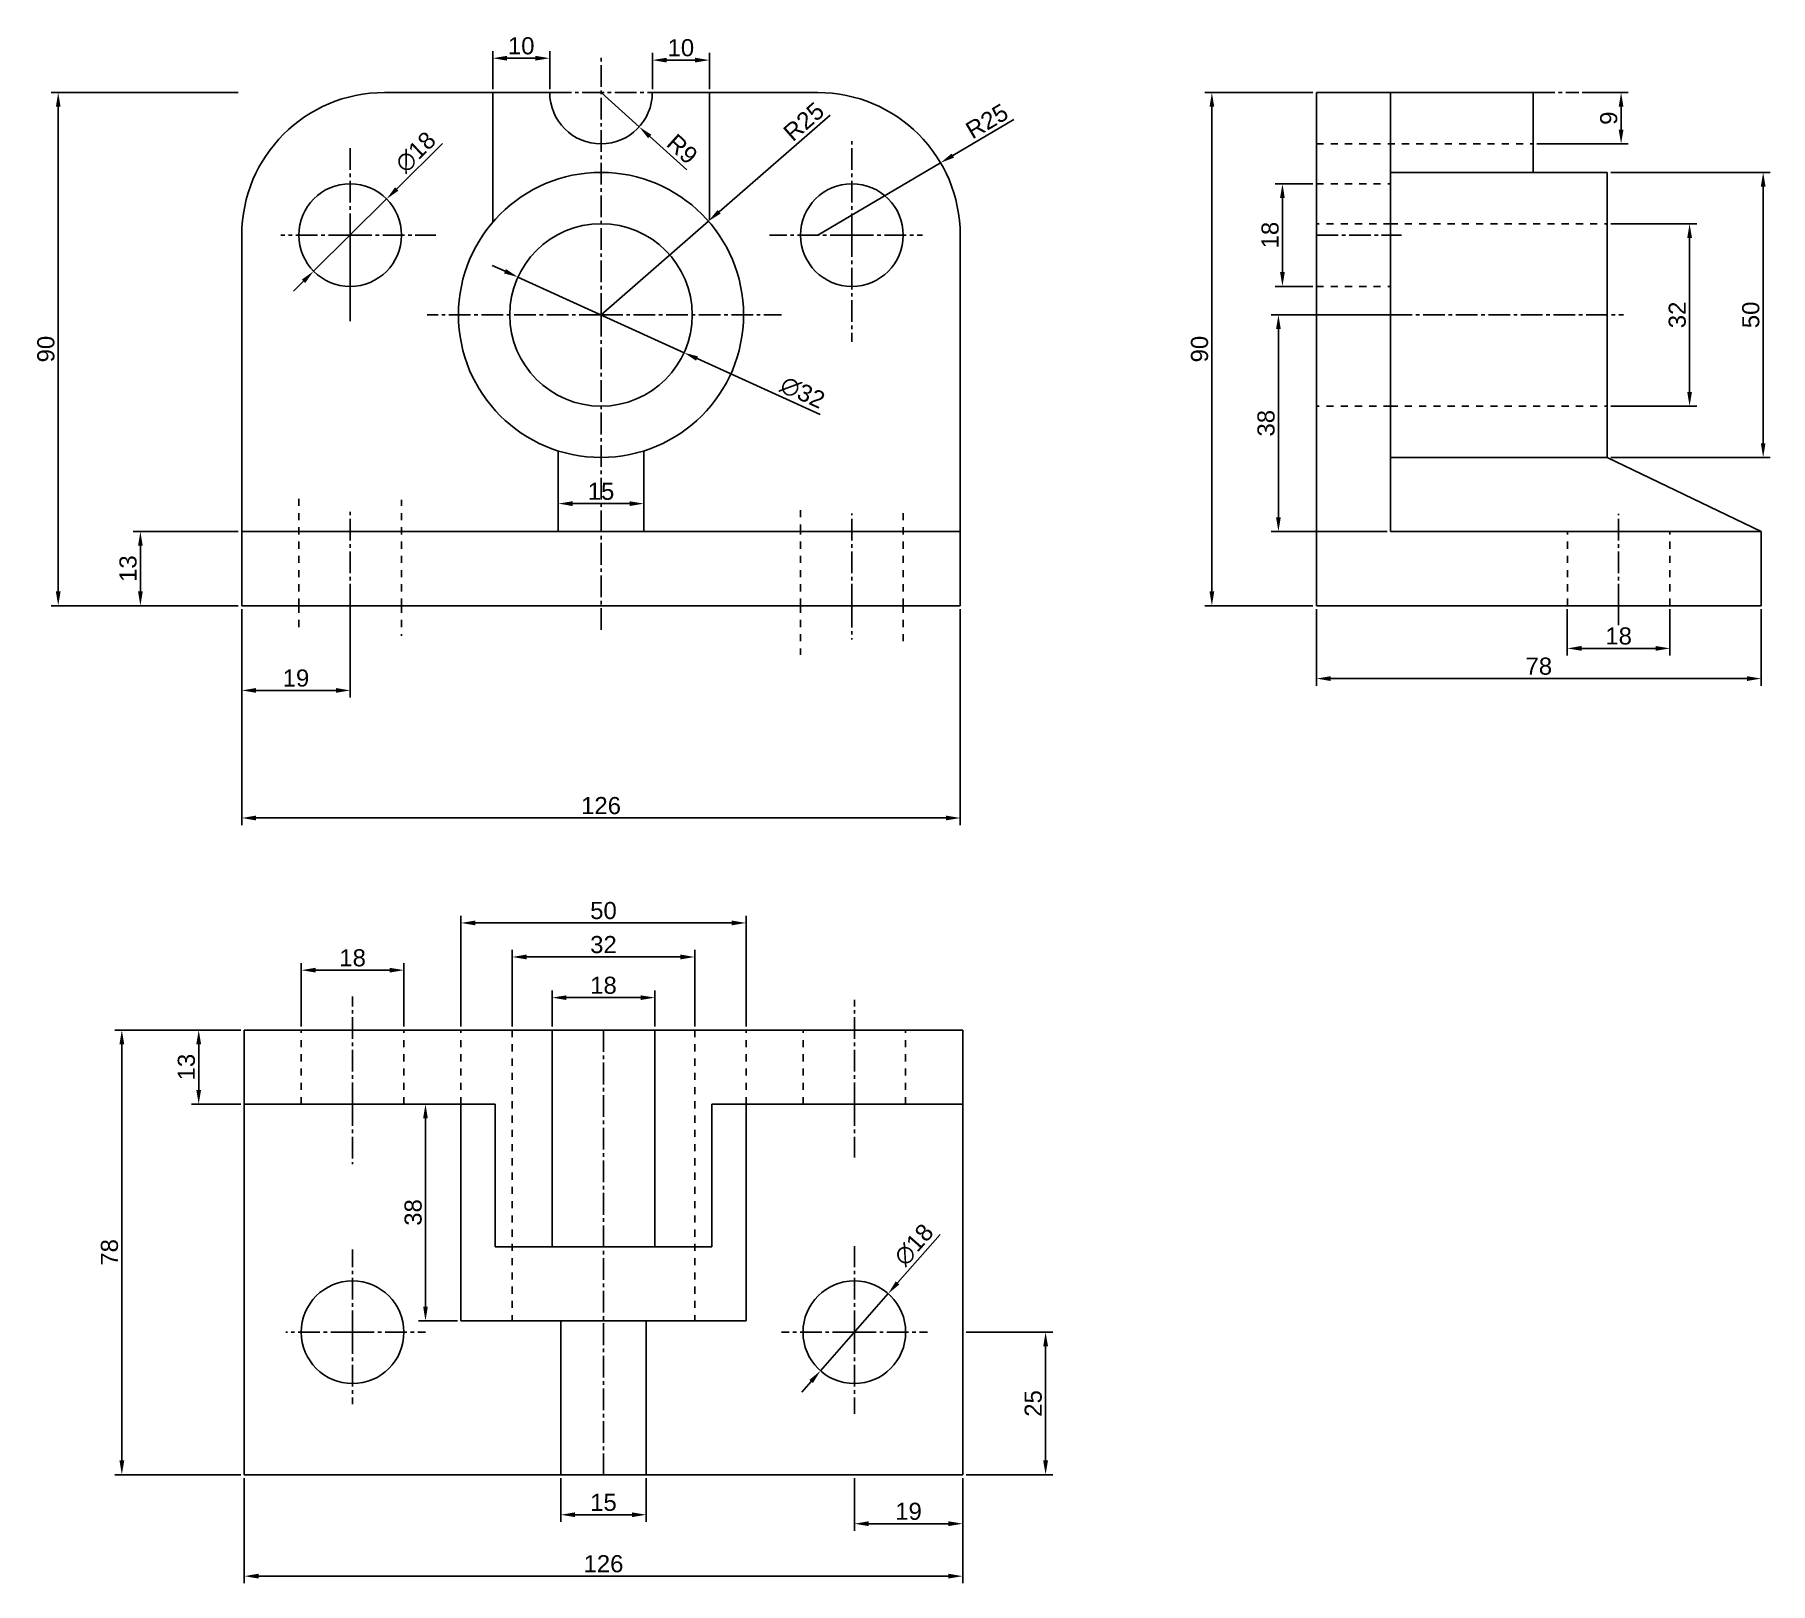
# Model space of a CAD drawing. Header units: millimetres. Extents: x 1701 to 2005, y 839 to 1111.
import ezdxf

# ---------------------------------------------------------------- set-up
doc = ezdxf.new("R2010")
doc.units = ezdxf.units.MM
doc.linetypes.add('CENTER2', pattern=[28.575, 19.05, -3.175, 3.175, -3.175])
doc.linetypes.add('JIS_02_1.2', pattern=[2.5, 1.25, -1.25])
doc.layers.add('Cyan Layer', color=130, linetype='JIS_02_1.2')
doc.layers.add('Red Layer', color=10, linetype='CENTER2')
doc.styles.get("Standard").update_dxf_attribs({"font": 'arial.ttf'})
doc.dimstyles.new('ISO-25', dxfattribs={"dimtxt": 3, "dimasz": 2.5, "dimexe": 1.25, "dimexo": 0.625, "dimtad": 1, "dimtxsty": 'Standard', "dimcen": 2.5, "dimclrd": 2, "dimclrt": 122, "dimadec": 0, "dimazin": 0, "dimtfac": 1, "dimtmove": 0, "dimatfit": 3, "dimfxl": 1, "dimarcsym": 0})

# ---------------------------------------------------------------- blocks, each defined once
blk = doc.blocks.new('*D1')
at = {"layer": 'Defpoints', "color": 0, "lineweight": -2, "transparency": 16777216}
for p, q in [((1737.4, 1010.14), (1737.4, 994.66)), ((1756.4, 1010.14), (1756.4, 994.66))]:
    blk.add_line(p, q, dxfattribs=at)
at = {"layer": 'Defpoints', "color": 2, "lineweight": -2, "transparency": 16777216}
blk.add_line((1739.9, 995.91), (1753.9, 995.91), dxfattribs=at)
at = {"layer": 'Defpoints', "color": 0, "transparency": 16777216}
for p in [(1737.4, 1010.77), (1756.4, 1010.77), (1756.4, 995.91)]:
    blk.add_point(p, dxfattribs=at)
at = {"layer": 'Defpoints', "color": 2, "transparency": 16777216}
for points in [[(1739.9, 996.32), (1739.9, 995.49), (1737.4, 995.91)], [(1753.9, 996.32), (1753.9, 995.49), (1756.4, 995.91)]]:
    blk.add_solid(points, dxfattribs=at)
at = {"layer": 'Defpoints', "color": 122, "transparency": 16777216, "insert": (1746.9, 998.06), "char_height": 3, "attachment_point": 5}
blk.add_mtext('19', dxfattribs=at)
blk = doc.blocks.new('*D2')
at = {"layer": 'Defpoints', "color": 0, "lineweight": -2, "transparency": 16777216}
for p, q in [((1737.4, 1010.14), (1737.4, 972.28)), ((1863.4, 1010.14), (1863.4, 972.28))]:
    blk.add_line(p, q, dxfattribs=at)
at = {"layer": 'Defpoints', "color": 2, "lineweight": -2, "transparency": 16777216}
blk.add_line((1739.9, 973.53), (1860.9, 973.53), dxfattribs=at)
at = {"layer": 'Defpoints', "color": 0, "transparency": 16777216}
for p in [(1737.4, 1010.77), (1863.4, 1010.77), (1863.4, 973.53)]:
    blk.add_point(p, dxfattribs=at)
at = {"layer": 'Defpoints', "color": 2, "transparency": 16777216}
for points in [[(1739.9, 973.95), (1739.9, 973.11), (1737.4, 973.53)], [(1860.9, 973.95), (1860.9, 973.11), (1863.4, 973.53)]]:
    blk.add_solid(points, dxfattribs=at)
at = {"layer": 'Defpoints', "color": 122, "transparency": 16777216, "insert": (1800.4, 975.69), "char_height": 3, "attachment_point": 5}
blk.add_mtext('126', dxfattribs=at)
blk = doc.blocks.new('*D3')
at = {"layer": 'Defpoints', "color": 2, "lineweight": -2, "transparency": 16777216}
for p, q in [((1783.56, 1069.43), (1781.28, 1070.46)), ((1785.83, 1068.39), (1814.96, 1055.14)), ((1838.81, 1044.3), (1817.24, 1054.11))]:
    blk.add_line(p, q, dxfattribs=at)
at = {"layer": 'Defpoints', "color": 0, "transparency": 16777216}
for p in [(1785.83, 1068.39), (1814.96, 1055.14)]:
    blk.add_point(p, dxfattribs=at)
at = {"layer": 'Defpoints', "color": 2, "transparency": 16777216}
for points in [[(1783.73, 1069.81), (1783.38, 1069.05), (1785.83, 1068.39)], [(1817.41, 1054.49), (1817.06, 1053.73), (1814.96, 1055.14)]]:
    blk.add_solid(points, dxfattribs=at)
at = {"layer": 'Defpoints', "color": 122, "transparency": 16777216, "insert": (1835.74, 1048.15), "char_height": 3, "attachment_point": 5, "rotation": 335.5433}
blk.add_mtext('∅32', dxfattribs=at)
blk = doc.blocks.new('*D4')
at = {"layer": 'Defpoints', "color": 0, "lineweight": -2, "transparency": 16777216}
for p, q in [((1736.77, 1023.77), (1718.36, 1023.77)), ((1736.77, 1010.77), (1718.36, 1010.77))]:
    blk.add_line(p, q, dxfattribs=at)
at = {"layer": 'Defpoints', "color": 2, "lineweight": -2, "transparency": 16777216}
blk.add_line((1719.61, 1013.27), (1719.61, 1021.27), dxfattribs=at)
at = {"layer": 'Defpoints', "color": 0, "transparency": 16777216}
for p in [(1719.61, 1023.77), (1737.4, 1023.77), (1737.4, 1010.77)]:
    blk.add_point(p, dxfattribs=at)
at = {"layer": 'Defpoints', "color": 2, "transparency": 16777216}
for points in [[(1719.2, 1021.27), (1720.03, 1021.27), (1719.61, 1023.77)], [(1719.2, 1013.27), (1720.03, 1013.27), (1719.61, 1010.77)]]:
    blk.add_solid(points, dxfattribs=at)
at = {"layer": 'Defpoints', "color": 122, "transparency": 16777216, "insert": (1717.46, 1017.27), "char_height": 3, "attachment_point": 5, "rotation": 90}
blk.add_mtext('13', dxfattribs=at)
blk = doc.blocks.new('*D5')
at = {"layer": 'Defpoints', "color": 2, "lineweight": -2, "transparency": 16777216}
for p, q in [((1840.56, 1096.82), (1821.12, 1079.85)), ((1800.4, 1061.77), (1819.23, 1078.21))]:
    blk.add_line(p, q, dxfattribs=at)
at = {"layer": 'Defpoints', "color": 0, "transparency": 16777216}
for p in [(1819.23, 1078.21), (1800.4, 1061.77)]:
    blk.add_point(p, dxfattribs=at)
at = {"layer": 'Defpoints', "color": 2, "transparency": 16777216}
blk.add_solid([(1820.84, 1080.16), (1821.39, 1079.54), (1819.23, 1078.21)], dxfattribs=at)
at = {"layer": 'Defpoints', "color": 122, "transparency": 16777216, "insert": (1835.96, 1095.67), "char_height": 3, "attachment_point": 5, "rotation": 41.1149}
blk.add_mtext('R25', dxfattribs=at)
blk = doc.blocks.new('*D8')
at = {"layer": 'Defpoints', "color": 0, "lineweight": -2, "transparency": 16777216}
for p, q in [((1792.9, 1029.2), (1792.9, 1027.42)), ((1807.9, 1029.2), (1807.9, 1027.42))]:
    blk.add_line(p, q, dxfattribs=at)
at = {"layer": 'Defpoints', "color": 2, "lineweight": -2, "transparency": 16777216}
blk.add_line((1795.4, 1028.67), (1805.4, 1028.67), dxfattribs=at)
at = {"layer": 'Defpoints', "color": 0, "transparency": 16777216}
for p in [(1792.9, 1029.82), (1807.9, 1029.82), (1807.9, 1028.67)]:
    blk.add_point(p, dxfattribs=at)
at = {"layer": 'Defpoints', "color": 2, "transparency": 16777216}
for points in [[(1795.4, 1029.08), (1795.4, 1028.25), (1792.9, 1028.67)], [(1805.4, 1029.08), (1805.4, 1028.25), (1807.9, 1028.67)]]:
    blk.add_solid(points, dxfattribs=at)
at = {"layer": 'Defpoints', "color": 122, "transparency": 16777216, "insert": (1800.4, 1030.82), "char_height": 3, "attachment_point": 5}
blk.add_mtext('15', dxfattribs=at)
blk = doc.blocks.new('*D9')
at = {"layer": 'Defpoints', "color": 2, "lineweight": -2, "transparency": 16777216}
for p, q in [((1772.61, 1091.82), (1764.57, 1083.86)), ((1750, 1069.44), (1762.79, 1082.1)), ((1748.22, 1067.68), (1746.45, 1065.92))]:
    blk.add_line(p, q, dxfattribs=at)
at = {"layer": 'Defpoints', "color": 0, "transparency": 16777216}
for p in [(1762.79, 1082.1), (1750, 1069.44)]:
    blk.add_point(p, dxfattribs=at)
at = {"layer": 'Defpoints', "color": 2, "transparency": 16777216}
for points in [[(1764.28, 1084.15), (1764.86, 1083.56), (1762.79, 1082.1)], [(1747.93, 1067.97), (1748.52, 1067.38), (1750, 1069.44)]]:
    blk.add_solid(points, dxfattribs=at)
at = {"layer": 'Defpoints', "color": 122, "transparency": 16777216, "insert": (1767.9, 1090.31), "char_height": 3, "attachment_point": 5, "rotation": 44.7037}
blk.add_mtext('∅18', dxfattribs=at)
blk = doc.blocks.new('*D10')
at = {"layer": 'Defpoints', "color": 2, "lineweight": -2, "transparency": 16777216}
for p, q in [((1800.4, 1100.77), (1807.09, 1094.75)), ((1815.46, 1087.21), (1808.94, 1093.07))]:
    blk.add_line(p, q, dxfattribs=at)
at = {"layer": 'Defpoints', "color": 0, "transparency": 16777216}
for p in [(1800.4, 1100.77), (1807.09, 1094.75)]:
    blk.add_point(p, dxfattribs=at)
at = {"layer": 'Defpoints', "color": 2, "transparency": 16777216}
blk.add_solid([(1809.22, 1093.38), (1808.66, 1092.76), (1807.09, 1094.75)], dxfattribs=at)
at = {"layer": 'Defpoints', "color": 122, "transparency": 16777216, "insert": (1814.64, 1090.85), "char_height": 3, "attachment_point": 5, "rotation": 318.002}
blk.add_mtext('R9', dxfattribs=at)
blk = doc.blocks.new('*D11')
at = {"layer": 'Defpoints', "color": 0, "lineweight": -2, "transparency": 16777216}
for p, q in [((1781.4, 1101.39), (1781.4, 1108.04)), ((1791.4, 1101.39), (1791.4, 1108.04))]:
    blk.add_line(p, q, dxfattribs=at)
at = {"layer": 'Defpoints', "color": 2, "lineweight": -2, "transparency": 16777216}
blk.add_line((1783.9, 1106.79), (1788.9, 1106.79), dxfattribs=at)
at = {"layer": 'Defpoints', "color": 0, "transparency": 16777216}
for p in [(1791.4, 1106.79), (1781.4, 1100.77), (1791.4, 1100.77)]:
    blk.add_point(p, dxfattribs=at)
at = {"layer": 'Defpoints', "color": 2, "transparency": 16777216}
for points in [[(1783.9, 1107.21), (1783.9, 1106.37), (1781.4, 1106.79)], [(1788.9, 1107.21), (1788.9, 1106.37), (1791.4, 1106.79)]]:
    blk.add_solid(points, dxfattribs=at)
at = {"layer": 'Defpoints', "color": 122, "transparency": 16777216, "insert": (1786.4, 1108.95), "char_height": 3, "attachment_point": 5}
blk.add_mtext('10', dxfattribs=at)
blk = doc.blocks.new('*D12')
at = {"layer": 'Defpoints', "color": 0, "lineweight": -2, "transparency": 16777216}
for p, q in [((1809.4, 1101.39), (1809.4, 1107.71)), ((1819.4, 1101.39), (1819.4, 1107.71))]:
    blk.add_line(p, q, dxfattribs=at)
at = {"layer": 'Defpoints', "color": 2, "lineweight": -2, "transparency": 16777216}
blk.add_line((1811.9, 1106.46), (1816.9, 1106.46), dxfattribs=at)
at = {"layer": 'Defpoints', "color": 0, "transparency": 16777216}
for p in [(1819.4, 1106.46), (1809.4, 1100.77), (1819.4, 1100.77)]:
    blk.add_point(p, dxfattribs=at)
at = {"layer": 'Defpoints', "color": 2, "transparency": 16777216}
for points in [[(1811.9, 1106.87), (1811.9, 1106.04), (1809.4, 1106.46)], [(1816.9, 1106.87), (1816.9, 1106.04), (1819.4, 1106.46)]]:
    blk.add_solid(points, dxfattribs=at)
at = {"layer": 'Defpoints', "color": 122, "transparency": 16777216, "insert": (1814.4, 1108.61), "char_height": 3, "attachment_point": 5}
blk.add_mtext('10', dxfattribs=at)
blk = doc.blocks.new('*D14')
at = {"layer": 'Defpoints', "color": 0, "lineweight": -2, "transparency": 16777216}
for p, q in [((1736.77, 1100.77), (1703.95, 1100.77)), ((1736.77, 1010.77), (1703.95, 1010.77))]:
    blk.add_line(p, q, dxfattribs=at)
at = {"layer": 'Defpoints', "color": 2, "lineweight": -2, "transparency": 16777216}
blk.add_line((1705.2, 1098.27), (1705.2, 1013.27), dxfattribs=at)
at = {"layer": 'Defpoints', "color": 0, "transparency": 16777216}
for p in [(1737.4, 1100.77), (1705.2, 1010.77), (1737.4, 1010.77)]:
    blk.add_point(p, dxfattribs=at)
at = {"layer": 'Defpoints', "color": 2, "transparency": 16777216}
for points in [[(1704.79, 1098.27), (1705.62, 1098.27), (1705.2, 1100.77)], [(1704.79, 1013.27), (1705.62, 1013.27), (1705.2, 1010.77)]]:
    blk.add_solid(points, dxfattribs=at)
at = {"layer": 'Defpoints', "color": 122, "transparency": 16777216, "insert": (1703.05, 1055.77), "char_height": 3, "attachment_point": 5, "rotation": 90}
blk.add_mtext('90', dxfattribs=at)
blk = doc.blocks.new('*D15')
at = {"layer": 'Defpoints', "color": 2, "lineweight": -2, "transparency": 16777216}
for p, q in [((1872.82, 1096.02), (1862.1, 1089.71)), ((1838.4, 1075.77), (1859.94, 1088.45))]:
    blk.add_line(p, q, dxfattribs=at)
at = {"layer": 'Defpoints', "color": 0, "transparency": 16777216}
for p in [(1859.94, 1088.45), (1838.4, 1075.77)]:
    blk.add_point(p, dxfattribs=at)
at = {"layer": 'Defpoints', "color": 2, "transparency": 16777216}
blk.add_solid([(1861.89, 1090.07), (1862.31, 1089.35), (1859.94, 1088.45)], dxfattribs=at)
at = {"layer": 'Defpoints', "color": 122, "transparency": 16777216, "insert": (1868.08, 1095.74), "char_height": 3, "attachment_point": 5, "rotation": 30.4722}
blk.add_mtext('R25', dxfattribs=at)
blk = doc.blocks.new('*D30')
at = {"color": 0, "lineweight": -2, "transparency": 16777216}
for p, q in [((1737.83, 857.71), (1737.83, 839.3)), ((1863.83, 857.71), (1863.83, 839.3))]:
    blk.add_line(p, q, dxfattribs=at)
at = {"color": 2, "lineweight": -2, "transparency": 16777216}
blk.add_line((1740.33, 840.55), (1861.33, 840.55), dxfattribs=at)
at = {"color": 2, "transparency": 16777216}
for points in [[(1740.33, 840.97), (1740.33, 840.13), (1737.83, 840.55)], [(1861.33, 840.97), (1861.33, 840.13), (1863.83, 840.55)]]:
    blk.add_solid(points, dxfattribs=at)
at = {"layer": 'Defpoints', "color": 0, "transparency": 16777216}
for p in [(1737.83, 858.34), (1863.83, 858.34), (1863.83, 840.55)]:
    blk.add_point(p, dxfattribs=at)
at = {"color": 122, "transparency": 16777216, "insert": (1800.83, 842.71), "char_height": 3, "attachment_point": 5}
blk.add_mtext('126', dxfattribs=at)
blk = doc.blocks.new('*D31')
at = {"color": 0, "lineweight": -2, "transparency": 16777216}
for p, q in [((1793.33, 857.71), (1793.33, 850.07)), ((1808.33, 857.71), (1808.33, 850.07))]:
    blk.add_line(p, q, dxfattribs=at)
at = {"color": 2, "lineweight": -2, "transparency": 16777216}
blk.add_line((1795.83, 851.32), (1805.83, 851.32), dxfattribs=at)
at = {"color": 2, "transparency": 16777216}
for points in [[(1795.83, 851.74), (1795.83, 850.91), (1793.33, 851.32)], [(1805.83, 851.74), (1805.83, 850.91), (1808.33, 851.32)]]:
    blk.add_solid(points, dxfattribs=at)
at = {"layer": 'Defpoints', "color": 0, "transparency": 16777216}
for p in [(1793.33, 858.34), (1808.33, 858.34), (1808.33, 851.32)]:
    blk.add_point(p, dxfattribs=at)
at = {"color": 122, "transparency": 16777216, "insert": (1800.83, 853.48), "char_height": 3, "attachment_point": 5}
blk.add_mtext('15', dxfattribs=at)
blk = doc.blocks.new('*D32')
at = {"color": 0, "lineweight": -2, "transparency": 16777216}
for p, q in [((1737.2, 936.34), (1728.59, 936.34)), ((1737.2, 923.34), (1728.59, 923.34))]:
    blk.add_line(p, q, dxfattribs=at)
at = {"color": 2, "lineweight": -2, "transparency": 16777216}
blk.add_line((1729.84, 933.84), (1729.84, 925.84), dxfattribs=at)
at = {"color": 2, "transparency": 16777216}
for points in [[(1729.42, 933.84), (1730.26, 933.84), (1729.84, 936.34)], [(1729.42, 925.84), (1730.26, 925.84), (1729.84, 923.34)]]:
    blk.add_solid(points, dxfattribs=at)
at = {"layer": 'Defpoints', "color": 0, "transparency": 16777216}
for p in [(1737.83, 936.34), (1729.84, 923.34), (1737.83, 923.34)]:
    blk.add_point(p, dxfattribs=at)
at = {"color": 122, "transparency": 16777216, "insert": (1727.68, 929.84), "char_height": 3, "attachment_point": 5, "rotation": 90}
blk.add_mtext('13', dxfattribs=at)
blk = doc.blocks.new('*D33')
at = {"color": 0, "lineweight": -2, "transparency": 16777216}
for p, q in [((1737.2, 936.34), (1715.11, 936.34)), ((1737.2, 858.34), (1715.11, 858.34))]:
    blk.add_line(p, q, dxfattribs=at)
at = {"color": 2, "lineweight": -2, "transparency": 16777216}
blk.add_line((1716.36, 933.84), (1716.36, 860.84), dxfattribs=at)
at = {"color": 2, "transparency": 16777216}
for points in [[(1715.94, 933.84), (1716.78, 933.84), (1716.36, 936.34)], [(1715.94, 860.84), (1716.78, 860.84), (1716.36, 858.34)]]:
    blk.add_solid(points, dxfattribs=at)
at = {"layer": 'Defpoints', "color": 0, "transparency": 16777216}
for p in [(1737.83, 936.34), (1716.36, 858.34), (1737.83, 858.34)]:
    blk.add_point(p, dxfattribs=at)
at = {"color": 122, "transparency": 16777216, "insert": (1714.2, 897.34), "char_height": 3, "attachment_point": 5, "rotation": 90}
blk.add_mtext('78', dxfattribs=at)
blk = doc.blocks.new('*D34')
at = {"color": 0, "lineweight": -2, "transparency": 16777216}
for p, q in [((1775.2, 923.34), (1768.36, 923.34)), ((1775.2, 885.34), (1768.36, 885.34))]:
    blk.add_line(p, q, dxfattribs=at)
at = {"color": 2, "lineweight": -2, "transparency": 16777216}
blk.add_line((1769.61, 920.84), (1769.61, 887.84), dxfattribs=at)
at = {"color": 2, "transparency": 16777216}
for points in [[(1769.2, 920.84), (1770.03, 920.84), (1769.61, 923.34)], [(1769.2, 887.84), (1770.03, 887.84), (1769.61, 885.34)]]:
    blk.add_solid(points, dxfattribs=at)
at = {"layer": 'Defpoints', "color": 0, "transparency": 16777216}
for p in [(1775.83, 923.34), (1769.61, 885.34), (1775.83, 885.34)]:
    blk.add_point(p, dxfattribs=at)
at = {"color": 122, "transparency": 16777216, "insert": (1767.46, 904.34), "char_height": 3, "attachment_point": 5, "rotation": 90}
blk.add_mtext('38', dxfattribs=at)
blk = doc.blocks.new('*D36')
at = {"color": 0, "lineweight": -2, "transparency": 16777216}
for p, q in [((1791.83, 936.96), (1791.83, 943.27)), ((1809.83, 936.96), (1809.83, 943.27))]:
    blk.add_line(p, q, dxfattribs=at)
at = {"color": 2, "lineweight": -2, "transparency": 16777216}
blk.add_line((1794.33, 942.02), (1807.33, 942.02), dxfattribs=at)
at = {"color": 2, "transparency": 16777216}
for points in [[(1794.33, 942.43), (1794.33, 941.6), (1791.83, 942.02)], [(1807.33, 942.43), (1807.33, 941.6), (1809.83, 942.02)]]:
    blk.add_solid(points, dxfattribs=at)
at = {"layer": 'Defpoints', "color": 0, "transparency": 16777216}
for p in [(1809.83, 942.02), (1791.83, 936.34), (1809.83, 936.34)]:
    blk.add_point(p, dxfattribs=at)
at = {"color": 122, "transparency": 16777216, "insert": (1800.83, 944.17), "char_height": 3, "attachment_point": 5}
blk.add_mtext('18', dxfattribs=at)
blk = doc.blocks.new('*D37')
at = {"color": 0, "lineweight": -2, "transparency": 16777216}
for p, q in [((1784.83, 936.96), (1784.83, 950.4)), ((1816.83, 936.96), (1816.83, 950.4))]:
    blk.add_line(p, q, dxfattribs=at)
at = {"color": 2, "lineweight": -2, "transparency": 16777216}
blk.add_line((1787.33, 949.15), (1814.33, 949.15), dxfattribs=at)
at = {"color": 2, "transparency": 16777216}
for points in [[(1787.33, 949.57), (1787.33, 948.73), (1784.83, 949.15)], [(1814.33, 949.57), (1814.33, 948.73), (1816.83, 949.15)]]:
    blk.add_solid(points, dxfattribs=at)
at = {"layer": 'Defpoints', "color": 0, "transparency": 16777216}
for p in [(1816.83, 949.15), (1784.83, 936.34), (1816.83, 936.34)]:
    blk.add_point(p, dxfattribs=at)
at = {"color": 122, "transparency": 16777216, "insert": (1800.83, 951.31), "char_height": 3, "attachment_point": 5}
blk.add_mtext('32', dxfattribs=at)
blk = doc.blocks.new('*D38')
at = {"color": 0, "lineweight": -2, "transparency": 16777216}
for p, q in [((1775.83, 936.96), (1775.83, 956.37)), ((1825.83, 936.96), (1825.83, 956.37))]:
    blk.add_line(p, q, dxfattribs=at)
at = {"color": 2, "lineweight": -2, "transparency": 16777216}
blk.add_line((1778.33, 955.12), (1823.33, 955.12), dxfattribs=at)
at = {"color": 2, "transparency": 16777216}
for points in [[(1778.33, 955.54), (1778.33, 954.71), (1775.83, 955.12)], [(1823.33, 955.54), (1823.33, 954.71), (1825.83, 955.12)]]:
    blk.add_solid(points, dxfattribs=at)
at = {"layer": 'Defpoints', "color": 0, "transparency": 16777216}
for p in [(1825.83, 955.12), (1775.83, 936.34), (1825.83, 936.34)]:
    blk.add_point(p, dxfattribs=at)
at = {"color": 122, "transparency": 16777216, "insert": (1800.83, 957.28), "char_height": 3, "attachment_point": 5}
blk.add_mtext('50', dxfattribs=at)
blk = doc.blocks.new('*D39')
at = {"color": 0, "lineweight": -2, "transparency": 16777216}
for p, q in [((1747.83, 936.96), (1747.83, 948.09)), ((1765.83, 936.96), (1765.83, 948.09))]:
    blk.add_line(p, q, dxfattribs=at)
at = {"color": 2, "lineweight": -2, "transparency": 16777216}
blk.add_line((1750.33, 946.84), (1763.33, 946.84), dxfattribs=at)
at = {"color": 2, "transparency": 16777216}
for points in [[(1750.33, 947.25), (1750.33, 946.42), (1747.83, 946.84)], [(1763.33, 947.25), (1763.33, 946.42), (1765.83, 946.84)]]:
    blk.add_solid(points, dxfattribs=at)
at = {"layer": 'Defpoints', "color": 0, "transparency": 16777216}
for p in [(1765.83, 946.84), (1747.83, 936.34), (1765.83, 936.34)]:
    blk.add_point(p, dxfattribs=at)
at = {"color": 122, "transparency": 16777216, "insert": (1756.83, 948.99), "char_height": 3, "attachment_point": 5}
blk.add_mtext('18', dxfattribs=at)
blk = doc.blocks.new('*D40')
at = {"color": 2, "lineweight": -2, "transparency": 16777216}
for p, q in [((1859.87, 900.49), (1852.41, 891.98)), ((1838.89, 876.57), (1850.76, 890.1)), ((1837.25, 874.69), (1835.6, 872.81))]:
    blk.add_line(p, q, dxfattribs=at)
at = {"color": 2, "transparency": 16777216}
for points in [[(1852.09, 892.26), (1852.72, 891.71), (1850.76, 890.1)], [(1836.93, 874.96), (1837.56, 874.41), (1838.89, 876.57)]]:
    blk.add_solid(points, dxfattribs=at)
at = {"layer": 'Defpoints', "color": 0, "transparency": 16777216}
for p in [(1850.76, 890.1), (1838.89, 876.57)]:
    blk.add_point(p, dxfattribs=at)
at = {"color": 122, "transparency": 16777216, "insert": (1855.28, 898.66), "char_height": 3, "attachment_point": 5, "rotation": 48.7616}
blk.add_mtext('∅18', dxfattribs=at)
blk = doc.blocks.new('*D52')
at = {"color": 0, "lineweight": -2, "transparency": 16777216}
for p, q in [((1925.87, 1010.14), (1925.87, 996.73)), ((2003.87, 1010.14), (2003.87, 996.73))]:
    blk.add_line(p, q, dxfattribs=at)
at = {"color": 2, "lineweight": -2, "transparency": 16777216}
blk.add_line((1928.37, 997.98), (2001.37, 997.98), dxfattribs=at)
at = {"color": 2, "transparency": 16777216}
for points in [[(1928.37, 998.4), (1928.37, 997.56), (1925.87, 997.98)], [(2001.37, 998.4), (2001.37, 997.56), (2003.87, 997.98)]]:
    blk.add_solid(points, dxfattribs=at)
at = {"layer": 'Defpoints', "color": 0, "transparency": 16777216}
for p in [(1925.87, 1010.77), (2003.87, 1010.77), (2003.87, 997.98)]:
    blk.add_point(p, dxfattribs=at)
at = {"color": 122, "transparency": 16777216, "insert": (1964.87, 1000.14), "char_height": 3, "attachment_point": 5}
blk.add_mtext('78', dxfattribs=at)
blk = doc.blocks.new('*D53')
at = {"color": 0, "lineweight": -2, "transparency": 16777216}
for p, q in [((1969.87, 1010.14), (1969.87, 1002.03)), ((1987.87, 1010.14), (1987.87, 1002.03))]:
    blk.add_line(p, q, dxfattribs=at)
at = {"color": 2, "lineweight": -2, "transparency": 16777216}
blk.add_line((1972.37, 1003.28), (1985.37, 1003.28), dxfattribs=at)
at = {"color": 2, "transparency": 16777216}
for points in [[(1972.37, 1003.7), (1972.37, 1002.86), (1969.87, 1003.28)], [(1985.37, 1003.7), (1985.37, 1002.86), (1987.87, 1003.28)]]:
    blk.add_solid(points, dxfattribs=at)
at = {"layer": 'Defpoints', "color": 0, "transparency": 16777216}
for p in [(1969.87, 1010.77), (1987.87, 1010.77), (1987.87, 1003.28)]:
    blk.add_point(p, dxfattribs=at)
at = {"color": 122, "transparency": 16777216, "insert": (1978.87, 1005.44), "char_height": 3, "attachment_point": 5}
blk.add_mtext('18', dxfattribs=at)
blk = doc.blocks.new('*D54')
at = {"color": 0, "lineweight": -2, "transparency": 16777216}
for p, q in [((1977.5, 1077.77), (1992.56, 1077.77)), ((1977.5, 1045.77), (1992.56, 1045.77))]:
    blk.add_line(p, q, dxfattribs=at)
at = {"color": 2, "lineweight": -2, "transparency": 16777216}
blk.add_line((1991.31, 1075.27), (1991.31, 1048.27), dxfattribs=at)
at = {"color": 2, "transparency": 16777216}
for points in [[(1990.9, 1075.27), (1991.73, 1075.27), (1991.31, 1077.77)], [(1990.9, 1048.27), (1991.73, 1048.27), (1991.31, 1045.77)]]:
    blk.add_solid(points, dxfattribs=at)
at = {"layer": 'Defpoints', "color": 0, "lineweight": -2, "transparency": 16777216}
for p, q in [((1844.83, 857.71), (1844.83, 848.5)), ((1863.83, 857.71), (1863.83, 848.5))]:
    blk.add_line(p, q, dxfattribs=at)
at = {"layer": 'Defpoints', "color": 2, "lineweight": -2, "transparency": 16777216}
blk.add_line((1847.33, 849.75), (1861.33, 849.75), dxfattribs=at)
at = {"layer": 'Defpoints', "color": 0, "transparency": 16777216}
for p in [(1976.87, 1077.77), (1976.87, 1045.77), (1991.31, 1045.77), (1844.83, 858.34), (1863.83, 858.34), (1863.83, 849.75)]:
    blk.add_point(p, dxfattribs=at)
at = {"layer": 'Defpoints', "color": 2, "transparency": 16777216}
for points in [[(1847.33, 850.17), (1847.33, 849.33), (1844.83, 849.75)], [(1861.33, 850.17), (1861.33, 849.33), (1863.83, 849.75)]]:
    blk.add_solid(points, dxfattribs=at)
at = {"color": 122, "transparency": 16777216, "insert": (1989.16, 1061.77), "char_height": 3, "attachment_point": 5, "rotation": 90}
blk.add_mtext('32', dxfattribs=at)
at = {"layer": 'Defpoints', "color": 122, "transparency": 16777216, "insert": (1854.33, 851.91), "char_height": 3, "attachment_point": 5}
blk.add_mtext('19', dxfattribs=at)
blk = doc.blocks.new('*D55')
at = {"color": 0, "lineweight": -2, "transparency": 16777216}
for p, q in [((1977.5, 1086.77), (2005.47, 1086.77)), ((1977.5, 1036.77), (2005.47, 1036.77))]:
    blk.add_line(p, q, dxfattribs=at)
at = {"color": 2, "lineweight": -2, "transparency": 16777216}
blk.add_line((2004.22, 1084.27), (2004.22, 1039.27), dxfattribs=at)
at = {"color": 2, "transparency": 16777216}
for points in [[(2003.8, 1084.27), (2004.63, 1084.27), (2004.22, 1086.77)], [(2003.8, 1039.27), (2004.63, 1039.27), (2004.22, 1036.77)]]:
    blk.add_solid(points, dxfattribs=at)
at = {"layer": 'Defpoints', "color": 0, "lineweight": -2, "transparency": 16777216}
for p, q in [((1864.45, 883.34), (1879.62, 883.34)), ((1864.45, 858.34), (1879.62, 858.34))]:
    blk.add_line(p, q, dxfattribs=at)
at = {"layer": 'Defpoints', "color": 2, "lineweight": -2, "transparency": 16777216}
blk.add_line((1878.37, 880.84), (1878.37, 860.84), dxfattribs=at)
at = {"layer": 'Defpoints', "color": 0, "transparency": 16777216}
for p in [(1976.87, 1086.77), (1976.87, 1036.77), (2004.22, 1036.77), (1863.83, 883.34), (1863.83, 858.34), (1878.37, 858.34)]:
    blk.add_point(p, dxfattribs=at)
at = {"layer": 'Defpoints', "color": 2, "transparency": 16777216}
for points in [[(1877.95, 880.84), (1878.79, 880.84), (1878.37, 883.34)], [(1877.95, 860.84), (1878.79, 860.84), (1878.37, 858.34)]]:
    blk.add_solid(points, dxfattribs=at)
at = {"color": 122, "transparency": 16777216, "insert": (2002.06, 1061.77), "char_height": 3, "attachment_point": 5, "rotation": 90}
blk.add_mtext('50', dxfattribs=at)
at = {"layer": 'Defpoints', "color": 122, "transparency": 16777216, "insert": (1876.21, 870.84), "char_height": 3, "attachment_point": 5, "rotation": 90}
blk.add_mtext('25', dxfattribs=at)
blk = doc.blocks.new('*D56')
at = {"color": 0, "lineweight": -2, "transparency": 16777216}
for p, q in [((1925.25, 1084.77), (1918.66, 1084.77)), ((1925.25, 1066.77), (1918.66, 1066.77))]:
    blk.add_line(p, q, dxfattribs=at)
at = {"color": 2, "lineweight": -2, "transparency": 16777216}
blk.add_line((1919.91, 1082.27), (1919.91, 1069.27), dxfattribs=at)
at = {"color": 2, "transparency": 16777216}
for points in [[(1919.49, 1082.27), (1920.32, 1082.27), (1919.91, 1084.77)], [(1919.49, 1069.27), (1920.32, 1069.27), (1919.91, 1066.77)]]:
    blk.add_solid(points, dxfattribs=at)
at = {"layer": 'Defpoints', "color": 0, "transparency": 16777216}
for p in [(1925.87, 1084.77), (1919.91, 1066.77), (1925.87, 1066.77)]:
    blk.add_point(p, dxfattribs=at)
at = {"color": 122, "transparency": 16777216, "insert": (1917.75, 1075.77), "char_height": 3, "attachment_point": 5, "rotation": 90}
blk.add_mtext('18', dxfattribs=at)
blk = doc.blocks.new('*D57')
at = {"color": 0, "lineweight": -2, "transparency": 16777216}
for p, q in [((1925.25, 1100.77), (1906.28, 1100.77)), ((1925.25, 1010.77), (1906.28, 1010.77))]:
    blk.add_line(p, q, dxfattribs=at)
at = {"color": 2, "lineweight": -2, "transparency": 16777216}
blk.add_line((1907.53, 1098.27), (1907.53, 1013.27), dxfattribs=at)
at = {"color": 2, "transparency": 16777216}
for points in [[(1907.12, 1098.27), (1907.95, 1098.27), (1907.53, 1100.77)], [(1907.12, 1013.27), (1907.95, 1013.27), (1907.53, 1010.77)]]:
    blk.add_solid(points, dxfattribs=at)
at = {"layer": 'Defpoints', "color": 0, "transparency": 16777216}
for p in [(1925.87, 1100.77), (1907.53, 1010.77), (1925.87, 1010.77)]:
    blk.add_point(p, dxfattribs=at)
at = {"color": 122, "transparency": 16777216, "insert": (1905.38, 1055.77), "char_height": 3, "attachment_point": 5, "rotation": 90}
blk.add_mtext('90', dxfattribs=at)
blk = doc.blocks.new('*D50')
at = {"color": 0, "lineweight": -2, "transparency": 16777216}
for p, q in [((1938.25, 1061.77), (1917.95, 1061.77)), ((1938.25, 1023.77), (1917.95, 1023.77))]:
    blk.add_line(p, q, dxfattribs=at)
at = {"color": 2, "lineweight": -2, "transparency": 16777216}
blk.add_line((1919.2, 1059.27), (1919.2, 1026.27), dxfattribs=at)
at = {"color": 2, "transparency": 16777216}
for points in [[(1918.78, 1059.27), (1919.62, 1059.27), (1919.2, 1061.77)], [(1918.78, 1026.27), (1919.62, 1026.27), (1919.2, 1023.77)]]:
    blk.add_solid(points, dxfattribs=at)
at = {"layer": 'Defpoints', "color": 0, "transparency": 16777216}
for p in [(1938.87, 1061.77), (1919.2, 1023.77), (1938.87, 1023.77)]:
    blk.add_point(p, dxfattribs=at)
at = {"color": 122, "transparency": 16777216, "insert": (1917.04, 1042.77), "char_height": 3, "attachment_point": 5, "rotation": 90}
blk.add_mtext('38', dxfattribs=at)
blk = doc.blocks.new('*D51')
at = {"color": 0, "lineweight": -2, "transparency": 16777216}
for p, q in [((1972.5, 1100.77), (1980.55, 1100.77)), ((1964.5, 1091.77), (1980.55, 1091.77))]:
    blk.add_line(p, q, dxfattribs=at)
at = {"color": 2, "lineweight": -2, "transparency": 16777216}
blk.add_line((1979.3, 1098.27), (1979.3, 1094.27), dxfattribs=at)
at = {"color": 2, "transparency": 16777216}
for points in [[(1978.88, 1098.27), (1979.72, 1098.27), (1979.3, 1100.77)], [(1978.88, 1094.27), (1979.72, 1094.27), (1979.3, 1091.77)]]:
    blk.add_solid(points, dxfattribs=at)
at = {"layer": 'Defpoints', "color": 0, "transparency": 16777216}
for p in [(1971.88, 1100.77), (1963.87, 1091.77), (1979.3, 1091.77)]:
    blk.add_point(p, dxfattribs=at)
at = {"color": 122, "transparency": 16777216, "insert": (1977.14, 1096.27), "char_height": 3, "attachment_point": 5, "rotation": 90}
blk.add_mtext('9', dxfattribs=at)

msp = doc.modelspace()

# ---------------------------------------------------------------- linework, layer by layer
for p, q in [((1762.397, 1100.767), (1791.397, 1100.767)), ((1809.397, 1100.767), (1838.397, 1100.767)), ((1925.874, 1010.768), (1925.874, 1100.768)), ((1925.874, 1100.768), (1925.874, 1075.768)), ((1925.874, 1100.768), (1963.874, 1100.768)), ((1938.874, 1100.768), (1938.874, 1023.768)), ((1963.874, 1100.768), (1963.874, 1086.768)), ((1963.874, 1100.768), (1963.874, 1091.768)), ((1938.874, 1061.768), (1938.874, 1086.768)), ((1938.874, 1086.768), (1976.874, 1086.768)), ((1976.874, 1086.768), (1976.874, 1036.768)), ((1925.874, 1075.768), (1925.874, 1084.768)), ((1925.874, 1077.768), (1925.874, 1075.768)), ((1925.874, 1075.768), (1925.874, 1077.768)), ((1938.874, 1061.768), (1938.874, 1077.768)), ((1737.397, 1023.767), (1737.397, 1075.767)), ((1863.397, 1075.767), (1863.397, 1023.767)), ((1925.874, 1075.768), (1925.874, 1066.768)), ((1938.874, 1023.768), (1938.874, 1061.768)), ((1938.874, 1061.768), (1938.874, 1036.768)), ((1938.874, 1061.768), (1938.874, 1045.768)), ((1792.897, 1023.767), (1792.897, 1037.919)), ((1807.897, 1023.767), (1807.897, 1037.919)), ((1938.874, 1036.768), (1976.874, 1036.768)), ((1976.874, 1036.768), (2003.874, 1023.768)), ((1863.397, 1023.767), (1737.397, 1023.767)), ((1737.397, 1023.767), (1737.397, 1010.767)), ((1800.397, 1023.767), (1792.897, 1023.767)), ((1863.397, 1023.767), (1800.397, 1023.767)), ((1800.397, 1023.767), (1807.897, 1023.767)), ((1863.397, 1010.767), (1863.397, 1023.767)), ((2003.874, 1023.768), (1938.874, 1023.768)), ((2003.874, 1010.768), (2003.874, 1023.768)), ((1737.397, 1010.767), (1863.397, 1010.767)), ((1737.397, 1010.767), (1756.397, 1010.767)), ((1756.397, 1010.767), (1747.397, 1010.767)), ((1756.397, 1010.767), (1765.397, 1010.767)), ((1844.397, 1010.767), (1835.397, 1010.767)), ((1863.397, 1010.767), (1844.397, 1010.767)), ((1844.397, 1010.767), (1853.397, 1010.767)), ((1925.874, 1010.768), (2003.874, 1010.768)), ((1978.874, 1010.768), (1969.874, 1010.768)), ((2003.874, 1010.768), (1978.874, 1010.768)), ((1978.874, 1010.768), (1987.874, 1010.768)), ((1863.826, 936.336), (1737.826, 936.336)), ((1737.826, 936.336), (1737.826, 858.336)), ((1737.826, 936.336), (1737.826, 923.336)), ((1737.826, 936.336), (1800.826, 936.336)), ((1800.826, 936.336), (1784.826, 936.336)), ((1791.826, 898.336), (1791.826, 936.336)), ((1800.826, 936.336), (1816.826, 936.336)), ((1809.826, 898.336), (1809.826, 936.336)), ((1863.826, 858.336), (1863.826, 936.336)), ((1737.826, 923.336), (1781.826, 923.336)), ((1737.826, 923.336), (1756.826, 923.336)), ((1737.826, 923.336), (1781.826, 923.336)), ((1756.826, 923.336), (1747.826, 923.336)), ((1756.826, 923.336), (1765.826, 923.336)), ((1775.826, 885.336), (1775.826, 923.336)), ((1781.826, 898.336), (1781.826, 923.336)), ((1819.826, 923.336), (1863.826, 923.336)), ((1819.826, 898.336), (1819.826, 923.336)), ((1825.826, 885.336), (1825.826, 923.336)), ((1844.826, 923.336), (1835.826, 923.336)), ((1863.826, 923.336), (1844.826, 923.336)), ((1844.826, 923.336), (1853.826, 923.336)), ((1800.826, 898.336), (1781.826, 898.336)), ((1800.826, 898.336), (1791.826, 898.336)), ((1800.826, 898.336), (1819.826, 898.336)), ((1800.826, 898.336), (1809.826, 898.336)), ((1737.826, 858.336), (1737.826, 883.336)), ((1800.826, 885.336), (1775.826, 885.336)), ((1800.826, 885.336), (1793.326, 885.336)), ((1793.326, 885.336), (1793.326, 858.336)), ((1800.826, 885.336), (1825.826, 885.336)), ((1800.826, 885.336), (1808.326, 885.336)), ((1808.326, 885.336), (1808.326, 858.336)), ((1863.826, 858.336), (1863.826, 883.336)), ((1737.826, 858.336), (1863.826, 858.336)), ((1737.826, 858.336), (1800.826, 858.336)), ((1800.826, 858.336), (1793.326, 858.336)), ((1800.826, 858.336), (1793.326, 858.336)), ((1793.326, 858.336), (1800.826, 858.336)), ((1863.826, 858.336), (1800.826, 858.336)), ((1800.826, 858.336), (1808.326, 858.336))]:
    msp.add_line(p, q)
for centre, radius in [((1800.397, 1061.767), 25), ((1756.397, 1075.767), 9), ((1844.397, 1075.767), 9), ((1800.397, 1061.767), 16), ((1756.826, 883.336), 9), ((1844.826, 883.336), 9)]:
    msp.add_circle(centre, radius)
for centre, radius, start, end in [((1762.397, 1075.767), 25, 90, 180), ((1800.397, 1100.767), 9, 180, 0), ((1838.397, 1075.767), 25, 0, 90)]:
    msp.add_arc(centre, radius, start, end)
at = {"layer": 'Cyan Layer'}
for p, q in [((1925.874, 1091.768), (1963.874, 1091.768)), ((1925.874, 1084.768), (1938.874, 1084.768)), ((1938.874, 1077.768), (1925.874, 1077.768)), ((1938.874, 1077.768), (1976.874, 1077.768)), ((1925.874, 1066.768), (1938.874, 1066.768)), ((1938.874, 1045.768), (1925.874, 1045.768)), ((1938.874, 1045.768), (1976.874, 1045.768)), ((1747.397, 1010.767), (1747.397, 1029.616)), ((1765.397, 1010.767), (1765.397, 1029.318)), ((1835.397, 1023.767), (1835.397, 1028.125)), ((1853.397, 1010.767), (1853.397, 1027.23)), ((1835.397, 1010.767), (1835.397, 1023.767)), ((1969.874, 1010.768), (1969.874, 1023.768)), ((1987.874, 1010.768), (1987.874, 1023.768)), ((1747.397, 1010.767), (1747.397, 1006.347)), ((1765.397, 1010.767), (1765.397, 1005.452)), ((1835.397, 1010.767), (1835.397, 1002.17)), ((1853.397, 1010.767), (1853.397, 1004.258)), ((1747.826, 923.336), (1747.826, 936.336)), ((1765.826, 923.336), (1765.826, 936.336)), ((1775.826, 923.336), (1775.826, 936.336)), ((1784.826, 936.336), (1784.826, 885.336)), ((1816.826, 936.336), (1816.826, 885.336)), ((1825.826, 923.336), (1825.826, 936.336)), ((1835.826, 923.336), (1835.826, 936.336)), ((1853.826, 923.336), (1853.826, 936.336))]:
    msp.add_line(p, q, dxfattribs=at)
at = {"layer": 'Defpoints'}
for p, q in [((1791.397, 1100.767), (1781.397, 1100.767)), ((1781.397, 1100.767), (1781.397, 1078.015)), ((1809.397, 1100.767), (1819.397, 1100.767)), ((1819.397, 1100.767), (1819.397, 1078.408)), ((1737.397, 1010.767), (1863.397, 1010.767)), ((1844.826, 858.336), (1863.826, 858.336))]:
    msp.add_line(p, q, dxfattribs=at)
at = {"layer": 'Red Layer', "ltscale": 0.2}
for p, q in [((1800.397, 1061.767), (1800.397, 1107.181)), ((1791.397, 1100.767), (1809.397, 1100.767)), ((1963.874, 1100.768), (1971.877, 1100.768)), ((1756.397, 1075.767), (1756.397, 1091.072)), ((1844.397, 1075.767), (1844.397, 1092.265)), ((1756.397, 1075.767), (1744.262, 1075.767)), ((1756.397, 1075.767), (1771.428, 1075.767)), ((1844.397, 1075.767), (1829.941, 1075.767)), ((1844.397, 1075.767), (1856.809, 1075.767)), ((1844.397, 1075.767), (1844.397, 1057.062)), ((1925.874, 1075.768), (1940.794, 1075.768)), ((1800.397, 1061.767), (1769.936, 1061.767)), ((1800.397, 1061.767), (1832.031, 1061.767)), ((1800.397, 1061.767), (1800.397, 1006.048)), ((1938.874, 1061.768), (1979.728, 1061.768)), ((1756.397, 1010.767), (1756.397, 1027.23)), ((1844.397, 1010.767), (1844.397, 1026.931)), ((1978.874, 1010.768), (1978.874, 1026.867)), ((1844.397, 1010.767), (1844.397, 1004.855)), ((1756.826, 923.336), (1756.826, 942.222)), ((1844.826, 923.336), (1844.826, 941.654)), ((1800.826, 936.336), (1800.826, 858.336)), ((1756.826, 923.336), (1756.826, 912.834)), ((1844.826, 923.336), (1844.826, 913.971)), ((1756.826, 883.336), (1756.826, 897.855)), ((1844.826, 883.336), (1844.826, 895.39)), ((1756.826, 883.336), (1745.138, 883.336)), ((1756.826, 883.336), (1756.826, 870.741)), ((1756.826, 883.336), (1769.614, 883.336)), ((1844.826, 883.336), (1832.037, 883.336)), ((1844.826, 883.336), (1844.826, 871.12)), ((1844.826, 883.336), (1857.652, 883.336))]:
    msp.add_line(p, q, dxfattribs=at)
at = {"layer": 'Red Layer'}
for p, q in [((1756.397, 1075.767), (1756.397, 1060.642)), ((1938.874, 1061.768), (1933.571, 1061.768)), ((1756.397, 1010.767), (1756.397, 1010.767)), ((1756.397, 1010.767), (1756.397, 1002.469)), ((1978.874, 1010.768), (1978.874, 1007.326)), ((1844.826, 895.39), (1844.826, 898.423)), ((1844.826, 871.12), (1844.826, 869.035))]:
    msp.add_line(p, q, dxfattribs=at)

# ---------------------------------------------------------------- dimensions: what is measured, and where the dimension line sits
for base, p1, p2, picture, middle in [((1907.534, 1010.768), (1925.874, 1100.768), (1925.874, 1010.768), '*D57', (1905.378, 1055.768)), ((1979.3, 1091.768), (1971.877, 1100.768), (1963.874, 1091.768), '*D51', (1977.144, 1096.268)), ((2004.216, 1036.768), (1976.874, 1086.768), (1976.874, 1036.768), '*D55', (2002.059, 1061.768)), ((1919.907, 1066.768), (1925.874, 1084.768), (1925.874, 1066.768), '*D56', (1917.75, 1075.768)), ((1991.313, 1045.768), (1976.874, 1077.768), (1976.874, 1045.768), '*D54', (1989.155, 1061.768)), ((1919.2, 1023.768), (1938.874, 1061.768), (1938.874, 1023.768), '*D50', (1917.042, 1042.768)), ((1716.361, 858.336), (1737.826, 936.336), (1737.826, 858.336), '*D33', (1714.205, 897.336)), ((1729.84, 923.336), (1737.826, 936.336), (1737.826, 923.336), '*D32', (1727.682, 929.836)), ((1769.614, 885.336), (1775.826, 923.336), (1775.826, 885.336), '*D34', (1767.456, 904.336))]:
    dim = msp.add_linear_dim(base=base, p1=p1, p2=p2, angle=90, dimstyle='ISO-25')
    dim.commit()
    dim.dimension.update_dxf_attribs({"geometry": picture, "text_midpoint": middle})
for base, p1, p2, picture, middle in [((2003.874, 997.981), (1925.874, 1010.768), (2003.874, 1010.768), '*D52', (1964.874, 1000.137)), ((1987.874, 1003.279), (1969.874, 1010.768), (1987.874, 1010.768), '*D53', (1978.874, 1005.436)), ((1825.826, 955.124), (1775.826, 936.336), (1825.826, 936.336), '*D38', (1800.826, 957.28)), ((1816.826, 949.149), (1784.826, 936.336), (1816.826, 936.336), '*D37', (1800.826, 951.307)), ((1765.826, 946.836), (1747.826, 936.336), (1765.826, 936.336), '*D39', (1756.826, 948.993)), ((1809.826, 942.018), (1791.826, 936.336), (1809.826, 936.336), '*D36', (1800.826, 944.174)), ((1863.826, 840.549), (1737.826, 858.336), (1863.826, 858.336), '*D30', (1800.826, 842.705)), ((1808.326, 851.324), (1793.326, 858.336), (1808.326, 858.336), '*D31', (1800.826, 853.481))]:
    dim = msp.add_linear_dim(base=base, p1=p1, p2=p2, dimstyle='ISO-25')
    dim.commit()
    dim.dimension.update_dxf_attribs({"geometry": picture, "text_midpoint": middle})
dim = msp.add_diameter_dim_2p(p1=(1838.893, 876.568), p2=(1850.759, 890.103), dimstyle='ISO-25')
dim.commit()
dim.dimension.update_dxf_attribs({"geometry": '*D40', "text_midpoint": (1855.276, 898.655)})
at = {"layer": 'Defpoints'}
for base, p1, p2, picture, middle in [((1791.397, 1106.789), (1781.397, 1100.767), (1791.397, 1100.767), '*D11', (1786.397, 1108.946)), ((1819.397, 1106.458), (1809.397, 1100.767), (1819.397, 1100.767), '*D12', (1814.397, 1108.615)), ((1863.826, 849.75), (1844.826, 858.336), (1863.826, 858.336), '*D54', (1854.326, 851.907)), ((1807.897, 1028.666), (1792.897, 1029.824), (1807.897, 1029.824), '*D8', (1800.397, 1030.823)), ((1756.397, 995.905), (1737.397, 1010.767), (1756.397, 1010.767), '*D1', (1746.897, 998.062)), ((1863.397, 973.531), (1737.397, 1010.767), (1863.397, 1010.767), '*D2', (1800.397, 975.688))]:
    dim = msp.add_linear_dim(base=base, p1=p1, p2=p2, dimstyle='ISO-25', dxfattribs=at)
    dim.commit()
    dim.dimension.update_dxf_attribs({"geometry": picture, "text_midpoint": middle})
for base, p1, p2, picture, middle in [((1705.205, 1010.767), (1737.397, 1100.767), (1737.397, 1010.767), '*D14', (1703.048, 1055.767)), ((1878.368, 858.336), (1863.826, 883.336), (1863.826, 858.336), '*D55', (1876.212, 870.836)), ((1719.614, 1023.767), (1737.397, 1010.767), (1737.397, 1023.767), '*D4', (1717.457, 1017.267))]:
    dim = msp.add_linear_dim(base=base, p1=p1, p2=p2, angle=90, dimstyle='ISO-25', dxfattribs=at)
    dim.commit()
    dim.dimension.update_dxf_attribs({"geometry": picture, "text_midpoint": middle})
for center, mpoint, picture, middle in [((1800.397, 1100.767), (1807.086, 1094.745), '*D10', (1813.195, 1089.244)), ((1800.397, 1061.767), (1819.232, 1078.207), '*D5', (1837.377, 1094.044)), ((1838.397, 1075.767), (1859.944, 1088.445), '*D15', (1869.178, 1093.879))]:
    dim = msp.add_radius_dim(center=center, mpoint=mpoint, dimstyle='ISO-25', dxfattribs=at)
    dim.commit()
    dim.dimension.update_dxf_attribs({"geometry": picture, "text_midpoint": middle, "dimtype": 164})
dim = msp.add_diameter_dim_2p(p1=(1750, 1069.436), p2=(1762.794, 1082.098), dimstyle='ISO-25', dxfattribs=at)
dim.commit()
dim.dimension.update_dxf_attribs({"geometry": '*D9', "text_midpoint": (1767.905, 1090.309)})
dim = msp.add_diameter_dim_2p(p1=(1785.833, 1068.391), p2=(1814.961, 1055.143), dimstyle='ISO-25', dxfattribs=at)
dim.commit()
dim.dimension.update_dxf_attribs({"geometry": '*D3', "text_midpoint": (1834.814, 1046.114), "dimtype": 163})

doc.saveas('drawing.dxf')
